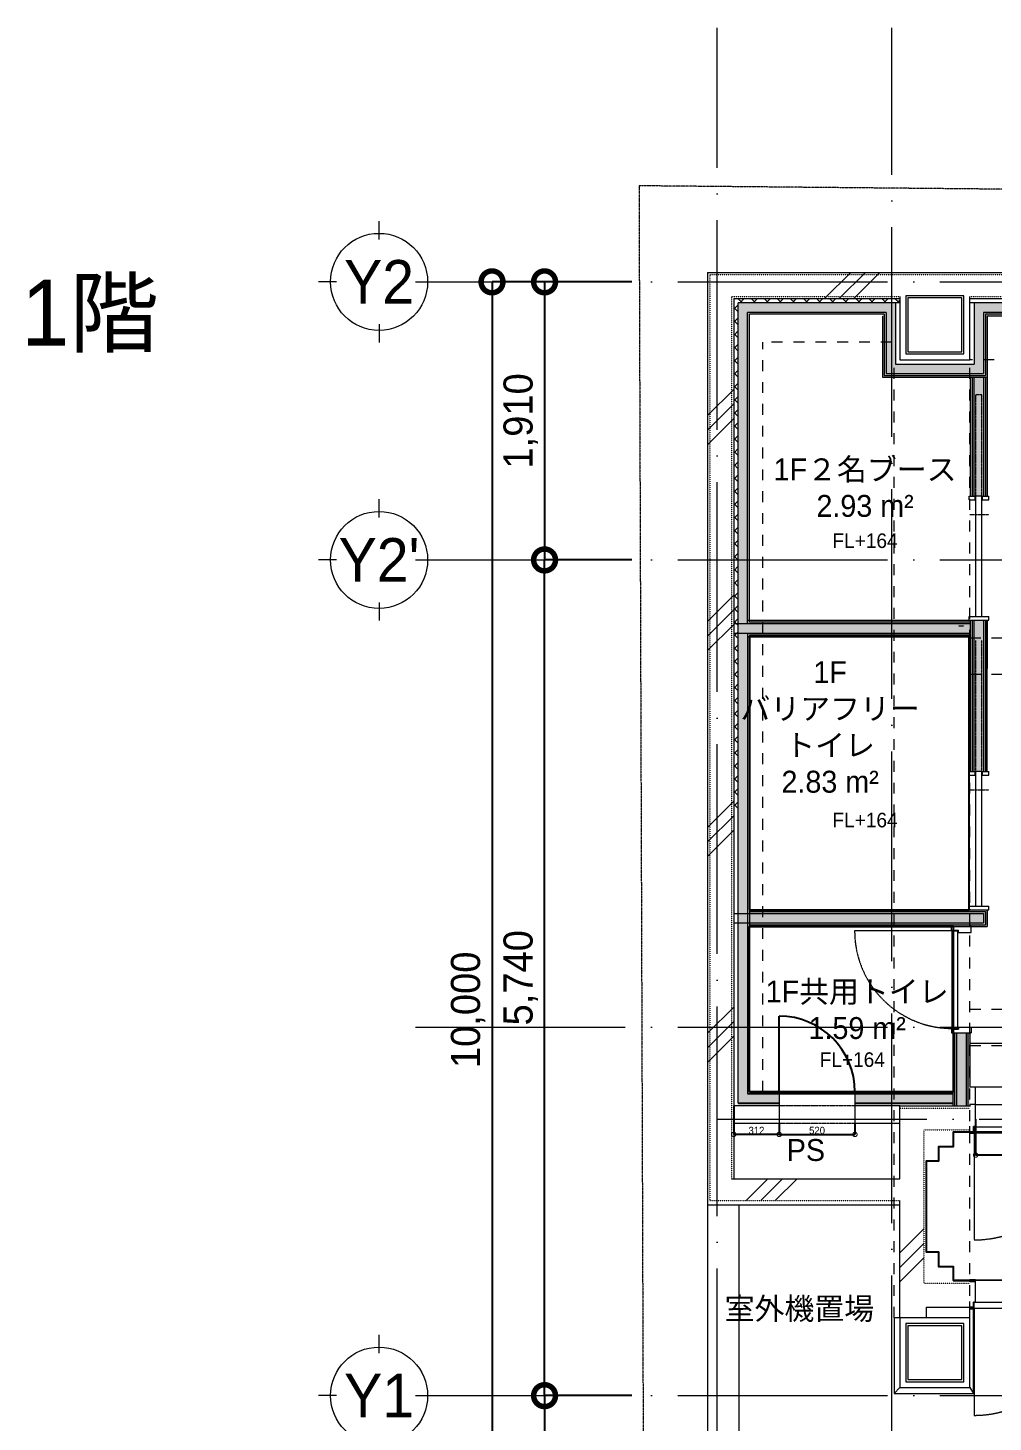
# Model space of a CAD drawing. Header units: millimetres. Extents: x 66582 to 239543, y 3715 to 66615.
# Drawn here: x 66582 to 73208, y 21754 to 31330 of the extents above; entities that cross this region are included whole.
import ezdxf

# ---------------------------------------------------------------- set-up
doc = ezdxf.new("R2010")
doc.units = ezdxf.units.MM
doc.set_wipeout_variables(frame=1)
for name, pattern in [('ACAD_ISO04W100', [30, 24, -3, 0, -3]), ('CENTER', [10.6, 7, -1.2, 1.2, -1.2]), ('DASHED1', [2.5, 1.25, -1.25]), ('GRAY', [0.2, 0.1, -0.1]), ('ISO-10 一点短鎖線', [4.699, 3.048, -0.762, 0.127, -0.762]), ('ラインタイプ-35', [1.058062, 0.352679, -0.705383])]:
    doc.linetypes.add(name, pattern=pattern)
doc.layers.get('Defpoints').update_dxf_attribs({"color": 252})
for name, color, linetype, lineweight in [('1-0通芯', 2, 'ACAD_ISO04W100', 5), ('1-1 躯体', 6, 'Continuous', 18), ('1-12 天伏図', 1, 'Continuous', 13), ('1-16 雑工事', 2, 'Continuous', 13), ('1-18 敷地境界線', 6, 'Continuous', 20), ('1-21 寸法', 3, 'Continuous', 13), ('1-3 内装仕上', 7, 'Continuous', 15), ('1-4 金属建具類', 1, 'Continuous', 13), ('10-12 ハッチ', 50, 'Continuous', 13), ('2-6 ハッチ', 2, 'Continuous', 13), ('2-9 室名', 150, 'Continuous', 13)]:
    doc.layers.add(name, color=color, linetype=linetype, lineweight=lineweight)
doc.styles.add('MSPゴシック', font='MS PGothic.ttf')
doc.dimstyles.new('YS100S', dxfattribs={"dimscale": 100, "dimtxt": 2.5, "dimasz": 3, "dimexe": 0, "dimexo": 0.5, "dimgap": 0.5, "dimtad": 1, "dimdsep": 46, "dimlunit": 6, "dimtxsty": 'MSPゴシック', "dimblk": 'DOTSMALL', "dimcen": 3, "dimclrd": 140, "dimclre": 8, "dimclrt": 256, "dimaunit": 1, "dimazin": 0, "dimtfac": 1, "dimtmove": 2, "dimatfit": 3, "dimldrblk": 'DOTSMALL', "dimfxl": 6, "dimfxlon": 1, "dimtolj": 1, "dimtzin": 0, "dimarcsym": 0})
doc.dimstyles.new('YS20S', dxfattribs={"dimscale": 20, "dimtxt": 2.5, "dimasz": 3, "dimexe": 0, "dimexo": 0, "dimgap": 0.1, "dimtad": 1, "dimdec": 3, "dimdsep": 46, "dimlunit": 6, "dimtxsty": 'MSPゴシック', "dimblk": 'DOTSMALL', "dimcen": -3, "dimclrd": 4, "dimclre": 8, "dimclrt": 256, "dimaunit": 1, "dimazin": 0, "dimtfac": 1, "dimtdec": 3, "dimtmove": 2, "dimatfit": 3, "dimldrblk": 'DOTSMALL', "dimfxl": 6, "dimtolj": 1, "dimtzin": 0, "dimarcsym": 1})

# ---------------------------------------------------------------- blocks, each defined once
blk = doc.blocks.new('_DotSmall')
at = {"color": 0, "linetype": 'ByBlock', "const_width": 0.5}
blk.add_lwpolyline([(-0.0625, 0, 1), (0.0625, 0, 1)], format="xyb", close=True, dxfattribs=at)
blk = doc.blocks.new('*D30')
at = {"layer": '1-21 寸法', "color": 8, "lineweight": -2, "ltscale": 80, "transparency": 16777216}
for p, q in [((70368.2, 29586), (69768.2, 29586)), ((70368.2, 19586), (69768.2, 19586))]:
    blk.add_line(p, q, dxfattribs=at)
at = {"layer": '1-21 寸法', "lineweight": -2, "ltscale": 80, "transparency": 16777216}
blk.add_line((69768.2, 29586), (69768.2, 19586), dxfattribs=at)
at = {"layer": 'Defpoints', "color": 0, "ltscale": 80, "transparency": 16777216}
for p in [(71698.2, 29586), (69768.2, 19586), (71902.7, 19586)]:
    blk.add_point(p, dxfattribs=at)
at = {"layer": '1-21 寸法', "lineweight": -2, "ltscale": 80, "transparency": 16777216, "xscale": 300, "yscale": 300, "zscale": 300}
for p, rotation in [((69768.2, 29586), 90), ((69768.2, 19586), 270)]:
    blk.add_blockref('_DotSmall', p, dxfattribs=dict(at, rotation=rotation))
at = {"layer": '1-21 寸法', "ltscale": 80, "transparency": 16777216, "insert": (69604.6, 24586), "char_height": 200, "attachment_point": 5, "rotation": 90, "style": 'MSPゴシック'}
blk.add_mtext('\\A1;10,000', dxfattribs=at)
blk = doc.blocks.new('*D31')
at = {"layer": '1-21 寸法', "color": 8, "lineweight": -2, "ltscale": 80, "transparency": 16777216}
for p, q in [((70729, 29586), (70129, 29586)), ((70729, 27676), (70129, 27676))]:
    blk.add_line(p, q, dxfattribs=at)
at = {"layer": '1-21 寸法', "lineweight": -2, "ltscale": 80, "transparency": 16777216}
blk.add_line((70129, 29586), (70129, 27676), dxfattribs=at)
at = {"layer": 'Defpoints', "color": 0, "ltscale": 80, "transparency": 16777216}
for p in [(71698.2, 29586), (70129, 27676), (71902.7, 27676)]:
    blk.add_point(p, dxfattribs=at)
at = {"layer": '1-21 寸法', "lineweight": -2, "ltscale": 80, "transparency": 16777216, "xscale": 300, "yscale": 300, "zscale": 300}
for p, rotation in [((70129, 29586), 90), ((70129, 27676), 270)]:
    blk.add_blockref('_DotSmall', p, dxfattribs=dict(at, rotation=rotation))
at = {"layer": '1-21 寸法', "ltscale": 80, "transparency": 16777216, "insert": (69965.4, 28631), "char_height": 200, "attachment_point": 5, "rotation": 90, "style": 'MSPゴシック'}
blk.add_mtext('\\A1;1,910', dxfattribs=at)
blk = doc.blocks.new('*D32')
at = {"layer": '1-21 寸法', "color": 8, "lineweight": -2, "ltscale": 80, "transparency": 16777216}
for p, q in [((70729, 27676), (70129, 27676)), ((70729, 21936), (70129, 21936))]:
    blk.add_line(p, q, dxfattribs=at)
at = {"layer": '1-21 寸法', "lineweight": -2, "ltscale": 80, "transparency": 16777216}
blk.add_line((70129, 21936), (70129, 27676), dxfattribs=at)
at = {"layer": 'Defpoints', "color": 0, "ltscale": 80, "transparency": 16777216}
for p in [(70129, 27676), (71902.7, 27676), (71902.7, 21936)]:
    blk.add_point(p, dxfattribs=at)
at = {"layer": '1-21 寸法', "lineweight": -2, "ltscale": 80, "transparency": 16777216, "xscale": 300, "yscale": 300, "zscale": 300}
for p, rotation in [((70129, 27676), 90), ((70129, 21936), 270)]:
    blk.add_blockref('_DotSmall', p, dxfattribs=dict(at, rotation=rotation))
at = {"layer": '1-21 寸法', "ltscale": 80, "transparency": 16777216, "insert": (69965.4, 24806), "char_height": 200, "attachment_point": 5, "rotation": 90, "style": 'MSPゴシック'}
blk.add_mtext('\\A1;5,740', dxfattribs=at)
blk = doc.blocks.new('*D33')
at = {"layer": '1-21 寸法', "color": 8, "lineweight": -2, "ltscale": 80, "transparency": 16777216}
for p, q in [((70729, 21936), (70129, 21936)), ((70729, 19586), (70129, 19586))]:
    blk.add_line(p, q, dxfattribs=at)
at = {"layer": '1-21 寸法', "lineweight": -2, "ltscale": 80, "transparency": 16777216}
blk.add_line((70129, 21936), (70129, 19586), dxfattribs=at)
at = {"layer": 'Defpoints', "color": 0, "ltscale": 80, "transparency": 16777216}
for p in [(71902.7, 21936), (70129, 19586), (71902.7, 19586)]:
    blk.add_point(p, dxfattribs=at)
at = {"layer": '1-21 寸法', "lineweight": -2, "ltscale": 80, "transparency": 16777216, "xscale": 300, "yscale": 300, "zscale": 300}
for p, rotation in [((70129, 21936), 90), ((70129, 19586), 270)]:
    blk.add_blockref('_DotSmall', p, dxfattribs=dict(at, rotation=rotation))
at = {"layer": '1-21 寸法', "ltscale": 80, "transparency": 16777216, "insert": (69965.4, 20761), "char_height": 200, "attachment_point": 5, "rotation": 90, "style": 'MSPゴシック'}
blk.add_mtext('\\A1;2,350', dxfattribs=at)
blk = doc.blocks.new('*D27')
at = {"layer": 'Defpoints', "color": 8, "lineweight": -2, "ltscale": 80, "transparency": 16777216}
for p, q in [((73087.7, 23836), (73087.7, 23588.2)), ((73802.7, 23834.3), (73802.7, 23588.2))]:
    blk.add_line(p, q, dxfattribs=at)
at = {"layer": 'Defpoints', "color": 4, "lineweight": -2, "ltscale": 80, "transparency": 16777216}
blk.add_line((73802.7, 23588.2), (73087.7, 23588.2), dxfattribs=at)
at = {"layer": 'Defpoints', "color": 0, "ltscale": 80, "transparency": 16777216}
for p in [(73087.7, 23836), (73802.7, 23834.3), (73087.7, 23588.2)]:
    blk.add_point(p, dxfattribs=at)
at = {"layer": 'Defpoints', "color": 4, "lineweight": -2, "ltscale": 80, "transparency": 16777216, "xscale": 60, "yscale": 60, "zscale": 60, "rotation": 180}
blk.add_blockref('_DotSmall', (73087.7, 23588.2), dxfattribs=at)
at = {"layer": 'Defpoints', "color": 4, "lineweight": -2, "ltscale": 80, "transparency": 16777216, "xscale": 60, "yscale": 60, "zscale": 60}
blk.add_blockref('_DotSmall', (73802.7, 23588.2), dxfattribs=at)
at = {"layer": 'Defpoints', "ltscale": 80, "transparency": 16777216, "insert": (73445.2, 23615.2), "char_height": 50, "attachment_point": 5, "style": 'MSPゴシック'}
blk.add_mtext('\\A1;715', dxfattribs=at)
blk = doc.blocks.new('*D47')
at = {"layer": 'Defpoints', "color": 8, "lineweight": -2, "ltscale": 80, "transparency": 16777216}
for p, q in [((71427.3, 23926), (71427.3, 23730.2)), ((71739.3, 23806), (71739.3, 23730.2))]:
    blk.add_line(p, q, dxfattribs=at)
at = {"layer": 'Defpoints', "color": 4, "lineweight": -2, "ltscale": 80, "transparency": 16777216}
blk.add_line((71739.3, 23730.2), (71427.3, 23730.2), dxfattribs=at)
at = {"layer": 'Defpoints', "color": 0, "ltscale": 80, "transparency": 16777216}
for p in [(71427.3, 23926), (71739.3, 23806), (71427.3, 23730.2)]:
    blk.add_point(p, dxfattribs=at)
at = {"layer": 'Defpoints', "color": 4, "lineweight": -2, "ltscale": 80, "transparency": 16777216, "xscale": 60, "yscale": 60, "zscale": 60, "rotation": 180}
blk.add_blockref('_DotSmall', (71427.3, 23730.2), dxfattribs=at)
at = {"layer": 'Defpoints', "color": 4, "lineweight": -2, "ltscale": 80, "transparency": 16777216, "xscale": 60, "yscale": 60, "zscale": 60}
blk.add_blockref('_DotSmall', (71739.3, 23730.2), dxfattribs=at)
at = {"layer": 'Defpoints', "ltscale": 80, "transparency": 16777216, "insert": (71583.3, 23757.2), "char_height": 50, "attachment_point": 5, "style": 'MSPゴシック'}
blk.add_mtext('\\A1;312', dxfattribs=at)
blk = doc.blocks.new('*D48')
at = {"layer": 'Defpoints', "color": 8, "lineweight": -2, "ltscale": 80, "transparency": 16777216}
for p, q in [((71739.3, 23806), (71739.3, 23730.2)), ((72259.3, 23806), (72259.3, 23730.2))]:
    blk.add_line(p, q, dxfattribs=at)
at = {"layer": 'Defpoints', "color": 4, "lineweight": -2, "ltscale": 80, "transparency": 16777216}
blk.add_line((71739.3, 23730.2), (72259.3, 23730.2), dxfattribs=at)
at = {"layer": 'Defpoints', "color": 0, "ltscale": 80, "transparency": 16777216}
for p in [(71739.3, 23806), (72259.3, 23806), (72259.3, 23730.2)]:
    blk.add_point(p, dxfattribs=at)
at = {"layer": 'Defpoints', "color": 4, "lineweight": -2, "ltscale": 80, "transparency": 16777216, "xscale": 60, "yscale": 60, "zscale": 60, "rotation": 180}
blk.add_blockref('_DotSmall', (71739.3, 23730.2), dxfattribs=at)
at = {"layer": 'Defpoints', "color": 4, "lineweight": -2, "ltscale": 80, "transparency": 16777216, "xscale": 60, "yscale": 60, "zscale": 60}
blk.add_blockref('_DotSmall', (72259.3, 23730.2), dxfattribs=at)
at = {"layer": 'Defpoints', "ltscale": 80, "transparency": 16777216, "insert": (71999.3, 23757.2), "char_height": 50, "attachment_point": 5, "style": 'MSPゴシック'}
blk.add_mtext('\\A1;520', dxfattribs=at)

msp = doc.modelspace()

# ---------------------------------------------------------------- hatches: boundary and pattern name
at = {"layer": '1-1 躯体', "transparency": 33554687}
h = msp.add_hatch(dxfattribs=at)
h.set_pattern_fill('ANSI37', color=6, scale=20, style=0)
h.set_pattern_definition([(45, (36904.274, 63394.58), (-44.90128, 44.90128), []), (135, (36904.274, 63394.58), (-44.90128, -44.90128), [])])
h.paths.add_polyline_path([(72567.6818, 29470.9572), (71427.2739, 29470.9572), (71427.2739, 27675.9572), (71457.2739, 27675.9572), (71457.2739, 29440.9572), (72567.6818, 29440.9572)])
h.paths.add_polyline_path([(71427.2739, 25955.9524), (71457.2739, 25955.9524), (71457.2739, 27675.9572), (71427.2739, 27675.9572)])
at = {"layer": '1-1 躯体', "linetype": 'Continuous', "true_color": 0xf1a063, "transparency": 33554687}
msp.add_hatch(color=21, dxfattribs=at).paths.add_polyline_path([(71457.2739, 29440.9572), (71457.2739, 29363.4572), (72537.6818, 29363.4572), (72537.6818, 29440.9572)])
h = msp.add_hatch(color=21, dxfattribs=at)
h.paths.add_polyline_path([(71457.2739, 23995.4524), (71534.7739, 23995.4524), (71534.7739, 27134.5803), (71457.2739, 27134.5803)])
h.paths.add_polyline_path([(71534.7739, 29440.9572), (71457.2739, 29440.9572), (71457.2739, 27134.5803), (71534.7739, 27134.5803)])
h = msp.add_hatch(color=21, dxfattribs=at)
h.paths.add_polyline_path([(71457.2739, 23945.4524), (71739.2739, 23945.4524), (71739.2739, 24022.9524), (71457.2739, 24022.9524)])
h.paths.add_polyline_path([(72957.9291, 23945.4524), (72957.4338, 24022.9524), (72259.2739, 24022.9524), (72259.2739, 23945.4524)])
at = {"layer": '10-12 ハッチ', "true_color": 0xaaaaaa, "transparency": 33554687}
h = msp.add_hatch(dxfattribs=at)
h.set_pattern_fill('RC', color=253, scale=50, style=0, pattern_type=2)
h.set_pattern_definition([(45, (79104.3, 63394.6), (-707.107, 707.107), []), (45, (79204.3, 63394.6), (-707.107, 707.107), []), (45, (79304.3, 63394.6), (-707.107, 707.107), [])])
h.paths.add_polyline_path([(85182.6818, 29470.9572), (85857.6814, 29480.9571), (85857.6814, 29065.9574), (85872.6814, 29065.9574), (85872.6814, 29050.9574), (86022.6814, 29050.9574), (86022.6814, 29650.9572), (79274.6814, 29650.9572), (79274.6814, 29470.9572)])
h.paths.add_polyline_path([(85857.6814, 29060.9573), (85855.1816, 29050.9574), (85857.6814, 29050.9574)])
h.paths.add_polyline_path([(71247.2739, 29650.9572), (71247.2739, 25450.6727), (71269.117, 25450.6727), (71269.117, 24913.6906), (71247.2739, 24913.6906), (71247.2739, 23275.9572), (72567.6816, 23275.9572), (72567.6816, 22470.957), (72567.6818, 22470.957), (72747.6816, 22470.957), (72747.6816, 22543.4572), (73047.6816, 22543.4572), (73047.6814, 22543.4572), (73047.6814, 22708.4572), (73047.6816, 22708.4572), (72732.6816, 22708.4572), (72732.6816, 23760.9572), (73047.6816, 23760.9572), (73047.6814, 23760.9572), (73047.6814, 23910.9572), (73047.6816, 23910.9572), (72567.6816, 23910.9572), (72567.6816, 23425.9572), (71427.2739, 23425.9572), (71427.2739, 29470.9572), (72567.6818, 29470.9572), (72567.6818, 29050.9574), (73047.6814, 29050.9574), (73047.6814, 29050.9572), (73047.6814, 29470.9572), (77877.6818, 29470.9572), (77877.6818, 29050.9574), (78357.6814, 29050.9574), (78357.6814, 29470.9572), (78467.6814, 29470.9572), (78467.6814, 29650.9572)])
h.paths.add_polyline_path([(72607.6818, 29437.1109), (72607.6818, 29144.8035), (72607.6818, 29090.9574), (72661.5279, 29090.9574), (72953.8353, 29090.9574), (73007.6814, 29090.9574), (73007.6814, 29144.8035), (73007.6814, 29437.1109), (73007.6814, 29490.957), (72953.8353, 29490.957), (72661.5279, 29490.957), (72607.6818, 29490.957)], flags=16)
h.paths.add_polyline_path([(72623.0664, 29437.1109), (72623.0664, 29144.8035), (72623.0664, 29106.342), (72661.5279, 29106.342), (72953.8353, 29106.342), (72992.2968, 29106.342), (72992.2968, 29144.8035), (72992.2968, 29437.1109), (72992.2968, 29475.5724), (72953.8353, 29475.5724), (72661.5279, 29475.5724), (72623.0664, 29475.5724)], flags=0)
h.paths.add_polyline_path([(77917.6818, 29437.1109), (77917.6818, 29144.8035), (77917.6818, 29090.9574), (77971.5279, 29090.9574), (78263.8353, 29090.9574), (78317.6814, 29090.9574), (78317.6814, 29144.8035), (78317.6814, 29437.1109), (78317.6814, 29490.957), (78263.8353, 29490.957), (77971.5279, 29490.957), (77917.6818, 29490.957)], flags=16)
h.paths.add_polyline_path([(77933.0664, 29437.1109), (77933.0664, 29144.8035), (77933.0664, 29106.342), (77971.5279, 29106.342), (78263.8353, 29106.342), (78302.2968, 29106.342), (78302.2968, 29144.8035), (78302.2968, 29437.1109), (78302.2968, 29475.5724), (78263.8353, 29475.5724), (77971.5279, 29475.5724), (77933.0664, 29475.5724)], flags=0)
h.paths.add_polyline_path([(71269.117, 24913.6906), (71269.117, 25450.6727), (71247.2739, 25450.6727), (71247.2739, 24913.6906)])
h.paths.add_polyline_path([(73842.6816, 23760.9572), (77877.6818, 23760.9572), (77877.6818, 23910.9572), (73842.6816, 23910.9572)])
h.paths.add_polyline_path([(77877.6818, 23910.9572), (77877.6818, 23760.9572), (78357.6814, 23760.9572), (78357.6814, 23910.9572)])
h.paths.add_polyline_path([(78357.6814, 23910.9572), (78357.6814, 23760.9572), (78357.6814, 23745.9572), (84172.6816, 23745.9572), (84172.6816, 23545.9572), (85862.6816, 23545.9572), (85862.6816, 21990.9574), (85377.6818, 21990.9574), (85367.6816, 21990.9574), (85367.6816, 22765.9572), (85217.6816, 22765.9572), (85217.6816, 21855.9572), (86012.6816, 21855.9572), (86012.6816, 23725.9572), (84352.6816, 23725.9572), (84352.6816, 23925.9572), (78357.6814, 23925.9572)])
at = {"layer": '2-6 ハッチ', "linetype": 'Continuous', "true_color": 0xaaaaaa, "transparency": 33554687}
for points in [[(72447.1919, 28930.9574), (72567.1919, 28930.9574), (72567.1919, 29020.9574), (72537.6818, 29020.9574), (72537.6818, 29440.9572), (72447.1919, 29440.9572)], [(72447.1919, 28930.9574), (72567.1919, 28930.9574), (72567.1919, 29020.9574), (72537.6818, 29020.9574), (72537.6818, 29440.9572), (72447.1919, 29440.9572)], [(73077.6814, 29440.9572), (73077.6814, 29020.9574), (73047.6814, 29020.9574), (73047.6814, 28930.9574), (73167.6814, 28930.9574), (73167.6814, 29440.9572)], [(73077.6814, 29440.9572), (73077.6814, 29020.9574), (73047.6814, 29020.9574), (73047.6814, 28930.9574), (73167.6814, 28930.9574), (73167.6814, 29440.9572)], [(73084.6917, 29440.9572), (73084.6917, 29350.9572), (77367.6814, 29350.9572), (77367.6814, 29440.9572)], [(73167.6814, 29050.4675), (73077.6814, 29050.4675), (73077.6814, 29020.9574), (72537.6818, 29020.9574), (72537.6818, 29050.4675), (72447.6818, 29050.4675), (72447.6818, 28930.4675), (73167.6814, 28930.4675)], [(73167.6814, 29050.4675), (73077.6814, 29050.4675), (73077.6814, 29020.9574), (72537.6818, 29020.9574), (72537.6818, 29050.4675), (72447.6818, 29050.4675), (72447.6818, 28930.4675), (73167.6814, 28930.4675)]]:
    msp.add_hatch(color=253, dxfattribs=at).paths.add_polyline_path(points)
at = {"layer": '2-6 ハッチ', "linetype": 'Continuous', "true_color": 0xff7f7f, "transparency": 33554687}
for points in [[(73167.6814, 28929.6374), (73052.6814, 28929.6374), (73052.6814, 28113.4524), (73167.6814, 28113.4524)], [(71522.6296, 27148.4524), (73167.6814, 27148.4524), (73167.6814, 27263.4524), (71522.6296, 27263.4524)], [(71522.6296, 27148.4524), (73167.6814, 27148.4524), (73167.6814, 27263.4524), (71522.6296, 27263.4524)], [(73167.6814, 27263.4524), (73052.6814, 27263.4524), (73052.6814, 26222.9524), (73167.6814, 26222.9524)], [(71522.6296, 25272.9524), (73167.6814, 25272.9524), (73167.6814, 25157.9524), (71522.6296, 25157.9524)], [(71522.6296, 25272.9524), (73167.6814, 25272.9524), (73167.6814, 25157.9524), (71522.6296, 25157.9524)], [(73047.6816, 24427.9524), (72932.6816, 24427.9524), (72932.6816, 23925.9572), (73047.6816, 23925.9572)], [(73047.6816, 24427.9524), (72932.6816, 24427.9524), (72932.6816, 23925.9572), (73047.6816, 23925.9572)]]:
    msp.add_hatch(color=11, dxfattribs=at).paths.add_polyline_path(points)

# ---------------------------------------------------------------- linework, layer by layer
for p, q in [((71457.2739, 23945.4524), (71739.2739, 23945.4524)), ((71522.2739, 24010.4524), (72932.6816, 24010.4524)), ((71534.7739, 24022.9524), (72932.6814, 24022.9524)), ((72259.2739, 23945.4524), (72932.6816, 23945.4524))]:
    msp.add_line(p, q)
at = {"layer": '1-0通芯', "ltscale": 60, "transparency": 33554687}
for p, q in [((71312.6816, 17769.5891), (71312.6816, 31330.4216)), ((71312.6816, 17769.5891), (71312.6816, 31330.4216)), ((72512.6816, 17720.8376), (72512.6816, 31330.4216)), ((72512.6816, 17720.8376), (72512.6816, 31330.4216)), ((69243.0049, 29585.9572), (90458.2195, 29585.9572)), ((69243.0049, 29585.9572), (90458.2195, 29585.9572)), ((69243.0049, 27675.9572), (90458.2195, 27675.9572)), ((69243.0049, 27675.9572), (90458.2195, 27675.9572)), ((69243.0049, 24465.9572), (88529.31, 24465.9572)), ((71312.6816, 23835.9572), (84262.6816, 23835.9572)), ((71312.6816, 23835.9572), (84262.6816, 23835.9572)), ((69243.0049, 21935.9572), (88529.31, 21935.9572)), ((69243.0049, 21935.9572), (88529.31, 21935.9572))]:
    msp.add_line(p, q, dxfattribs=at)
at = {"layer": '1-1 躯体'}
for p, q in [((71247.2739, 29650.9572), (78467.6814, 29650.9572)), ((71247.2739, 29650.9572), (71247.2739, 23245.9572)), ((71427.2739, 29470.9572), (72567.6818, 29470.9572)), ((71427.2739, 29470.9572), (71427.2739, 23425.9572)), ((72567.6818, 29440.9572), (71457.2739, 29440.9572)), ((71457.2739, 23945.4524), (71457.2739, 29440.9572)), ((72537.6818, 29440.9572), (72537.6818, 29020.9574)), ((72567.6818, 29485.9572), (72567.6818, 29050.9574)), ((72607.6818, 29490.957), (72607.6818, 29090.9574)), ((73007.6814, 29490.957), (72607.6818, 29490.957)), ((72607.6818, 29437.1109), (72607.6818, 29144.8035)), ((72607.6818, 29437.1109), (72607.6818, 29144.8035)), ((72623.0664, 29475.5724), (72623.0664, 29106.342)), ((72992.2968, 29475.5724), (72623.0664, 29475.5724)), ((72623.0664, 29437.1109), (72623.0664, 29144.8035)), ((72623.0664, 29437.1109), (72623.0664, 29144.8035)), ((72953.8353, 29490.957), (72661.5279, 29490.957)), ((72953.8353, 29490.957), (72661.5279, 29490.957)), ((72953.8353, 29475.5724), (72661.5279, 29475.5724)), ((72953.8353, 29475.5724), (72661.5279, 29475.5724)), ((72992.2968, 29106.342), (72992.2968, 29475.5724)), ((72992.2968, 29144.8035), (72992.2968, 29437.1109)), ((72992.2968, 29144.8035), (72992.2968, 29437.1109)), ((73007.6814, 29090.9574), (73007.6814, 29490.957)), ((73007.6814, 29144.8035), (73007.6814, 29437.1109)), ((73007.6814, 29144.8035), (73007.6814, 29437.1109)), ((73047.6814, 29050.9572), (73047.6814, 29485.9572)), ((73047.6814, 29470.9572), (77877.6818, 29470.9572)), ((77367.6814, 29440.9572), (73047.6814, 29440.9572)), ((73077.6814, 29440.9572), (73077.6814, 29020.9574)), ((72537.6818, 29020.9574), (73077.6814, 29020.9574)), ((72567.6818, 29050.9574), (73047.6814, 29050.9574)), ((72607.6818, 29090.9574), (73007.6814, 29090.9574)), ((72623.0664, 29106.342), (72992.2968, 29106.342)), ((72661.5279, 29106.342), (72953.8353, 29106.342)), ((72661.5279, 29106.342), (72953.8353, 29106.342)), ((72661.5279, 29090.9574), (72953.8353, 29090.9574)), ((72661.5279, 29090.9574), (72953.8353, 29090.9574)), ((71739.2739, 24022.9524), (71739.2739, 23805.9572)), ((72259.2739, 24022.9524), (72259.2739, 23805.9572)), ((71739.2739, 23925.9572), (71427.2739, 23925.9572)), ((72567.6816, 23925.9572), (72259.2739, 23925.9572)), ((72567.6816, 23925.9572), (73047.6816, 23925.9572)), ((72567.6816, 23425.9572), (72567.6816, 23925.9572)), ((71739.2739, 23805.9572), (71427.2739, 23805.9572)), ((72567.6816, 23805.9572), (72259.2739, 23805.9572)), ((72932.6816, 23745.9572), (73047.6816, 23745.9572)), ((72832.6816, 23645.9572), (72932.6816, 23645.9572)), ((72747.6816, 23545.9572), (72832.6816, 23545.9572)), ((71412.2739, 23425.9572), (72567.6816, 23425.9572)), ((72567.6816, 22470.957), (72567.6816, 23275.9572)), ((71247.2739, 23245.9572), (72567.6816, 23245.9572)), ((71247.2739, 23245.9572), (71247.2739, 19520.9572)), ((71462.2739, 23245.9572), (71462.2739, 21515.9572)), ((72747.6816, 22543.4572), (72747.6816, 22470.957)), ((73072.6816, 21950.9574), (73072.6816, 22530.9572)), ((73047.6814, 22470.957), (72527.6818, 22470.957)), ((72527.6818, 22470.957), (72527.6818, 21950.9574)), ((72567.6818, 22470.957), (72567.6818, 21990.9574)), ((72607.6818, 22430.957), (72607.6818, 22030.9574)), ((73007.6814, 22430.957), (72607.6818, 22430.957)), ((72623.0664, 22415.5724), (72623.0664, 22046.342)), ((72992.2968, 22415.5724), (72623.0664, 22415.5724)), ((72953.8353, 22430.957), (72661.5279, 22430.957)), ((72953.8353, 22430.957), (72661.5279, 22430.957)), ((72953.8353, 22415.5724), (72661.5279, 22415.5724)), ((72953.8353, 22415.5724), (72661.5279, 22415.5724)), ((72992.2968, 22046.342), (72992.2968, 22415.5724)), ((73007.6814, 22030.9574), (73007.6814, 22430.957)), ((73047.6814, 21990.9574), (73047.6814, 22470.957)), ((72607.6818, 22377.1109), (72607.6818, 22084.8035)), ((72607.6818, 22377.1109), (72607.6818, 22084.8035)), ((72623.0664, 22377.1109), (72623.0664, 22084.8035)), ((72623.0664, 22377.1109), (72623.0664, 22084.8035)), ((72992.2968, 22084.8035), (72992.2968, 22377.1109)), ((72992.2968, 22084.8035), (72992.2968, 22377.1109)), ((73007.6814, 22084.8035), (73007.6814, 22377.1109)), ((73007.6814, 22084.8035), (73007.6814, 22377.1109)), ((72607.6818, 22030.9574), (73007.6814, 22030.9574)), ((72623.0664, 22046.342), (72992.2968, 22046.342)), ((72661.5279, 22046.342), (72953.8353, 22046.342)), ((72661.5279, 22046.342), (72953.8353, 22046.342)), ((72661.5279, 22030.9574), (72953.8353, 22030.9574)), ((72661.5279, 22030.9574), (72953.8353, 22030.9574)), ((72567.6818, 21990.9574), (72527.6818, 21950.9574)), ((72527.6818, 21950.9574), (73072.6816, 21950.9574)), ((72567.6818, 21990.9574), (73047.6814, 21990.9574)), ((73047.6814, 21990.9574), (73072.6816, 21950.9574))]:
    msp.add_line(p, q, dxfattribs=at)
at = {"layer": '1-1 躯体', "linetype": 'ラインタイプ-35'}
for p, q in [((71262.2739, 29635.9572), (78467.6814, 29635.9572)), ((71262.2739, 29635.9572), (71262.2739, 23275.9572)), ((71412.2739, 29485.9572), (72567.6818, 29485.9572)), ((71412.2739, 29485.9572), (71412.2739, 23425.9572)), ((73047.6814, 29485.9572), (77877.6818, 29485.9572)), ((72567.6816, 23910.9572), (73047.6816, 23910.9572)), ((72732.6816, 23760.9572), (73047.6816, 23760.9572)), ((72732.6816, 23760.9572), (72732.6816, 22708.4572)), ((71262.2739, 23275.9572), (72567.6816, 23275.9572)), ((72732.6816, 22708.4572), (73047.6816, 22708.4572))]:
    msp.add_line(p, q, dxfattribs=at)
at = {"layer": '1-1 躯体', "linetype": 'GRAY'}
for p, q in [((72259.2739, 23925.9572), (71739.2739, 23925.9572)), ((72259.2739, 23805.9572), (71739.2739, 23805.9572))]:
    msp.add_line(p, q, dxfattribs=at)
at = {"layer": '1-1 躯体', "linetype": 'Continuous', "transparency": 33554687}
for p, q in [((72932.6816, 23745.9572), (72932.6816, 23645.9572)), ((72832.6816, 23645.9572), (72832.6816, 23545.9572)), ((72747.6816, 23545.9572), (72747.6816, 22923.4572)), ((72747.6816, 22923.4572), (72832.6816, 22923.4572)), ((72832.6816, 22923.4572), (72832.6816, 22823.4572)), ((72832.6816, 22823.4572), (72932.6816, 22823.4572)), ((72932.6816, 22823.4572), (72932.6816, 22723.4572)), ((72932.6816, 22723.4572), (73047.6816, 22723.4572)), ((72747.6816, 22543.4572), (73047.6816, 22543.4572))]:
    msp.add_line(p, q, dxfattribs=at)
at = {"layer": '1-12 天伏図', "linetype": 'DASHED1', "ltscale": 60, "transparency": 33554687}
for p, q in [((71627.6818, 24022.9524), (71627.6818, 29170.9572)), ((72527.6818, 22470.957), (72527.6818, 29050.9574)), ((73047.6814, 22470.957), (73047.6814, 29050.9574)), ((77865.1818, 29050.9572), (73047.6814, 29050.9572))]:
    msp.add_line(p, q, dxfattribs=at)
for points in [[(72512.6816, 29170.9572), (71627.6818, 29170.9572)], [(73047.6814, 27140.9572), (77877.6818, 27140.9572)], [(73047.6814, 26890.9572), (77877.6818, 26890.9572)], [(73047.6814, 24590.9572), (77877.6818, 24590.9572)], [(73047.6814, 24340.9572), (77877.6818, 24340.9572)]]:
    msp.add_lwpolyline(points, dxfattribs=at)
at = {"layer": '1-16 雑工事', "ltscale": 80}
for p, q in [((73053.7105, 24355.9572), (73992.6816, 24355.9572)), ((73047.6816, 24055.9572), (73087.6816, 24055.9572)), ((73087.6816, 24055.9572), (73802.6816, 24055.9572)), ((73087.6816, 23935.9572), (73087.6816, 24055.9572))]:
    msp.add_line(p, q, dxfattribs=at)
at = {"layer": '1-3 内装仕上', "lineweight": 9, "ltscale": 80}
for p, q in [((72472.6818, 29375.9572), (71522.2739, 29375.9572)), ((71522.2739, 27237.1949), (71522.2739, 29375.9572)), ((72460.1818, 29363.4572), (71534.7739, 29363.4572)), ((71534.7739, 27249.6949), (71534.7739, 29363.4572)), ((72447.6818, 29350.9572), (72447.6818, 28930.9574)), ((72460.1818, 29363.4572), (72460.1818, 28943.4574)), ((72472.6818, 29375.9572), (72472.6818, 28955.9574)), ((73142.6814, 29375.9572), (73142.6814, 28955.9574)), ((77367.6814, 29375.9572), (73142.6814, 29375.9572)), ((73155.1814, 29363.4572), (73155.1814, 28943.4574)), ((77367.6814, 29363.4572), (73155.1814, 29363.4572)), ((73167.6814, 29350.9572), (73167.6814, 28930.9574)), ((77367.6814, 29350.9572), (73167.6814, 29350.9572)), ((72447.6818, 28930.9574), (73167.6814, 28930.9574)), ((72460.1818, 28943.4574), (73155.1814, 28943.4574)), ((72472.6818, 28955.9574), (73142.6814, 28955.9574)), ((73052.6814, 28113.4524), (73052.6814, 28930.9574)), ((73065.1814, 28113.4524), (73065.1814, 28930.9574)), ((73077.6814, 28113.4524), (73077.6814, 28930.9574)), ((73142.6814, 28930.9574), (73142.6814, 28113.4524)), ((73155.1814, 28930.9574), (73155.1814, 28113.4524)), ((73167.6814, 28930.9574), (73167.6814, 28113.4524)), ((71427.2739, 27238.4524), (73052.6814, 27238.4524)), ((71522.2739, 27263.4524), (73167.6816, 27263.4524)), ((71534.7739, 27250.9524), (73052.6814, 27250.9524)), ((73052.6814, 26222.9524), (73052.6814, 27263.4524)), ((73065.1814, 26222.9524), (73065.1814, 27263.4524)), ((73065.1816, 27263.4524), (73065.1816, 27263.4524)), ((73065.1818, 27263.4524), (73065.1818, 27263.4524)), ((73077.6814, 26222.9524), (73077.6814, 27263.4524)), ((73077.6816, 27263.4524), (73077.6816, 27263.4524)), ((73077.6818, 27263.4524), (73077.6818, 27263.4524)), ((73142.6814, 27263.4524), (73142.6814, 26222.9524)), ((73142.6816, 27263.4524), (73142.6816, 27263.4524)), ((73142.6816, 27263.4524), (73142.6816, 27263.4524)), ((73155.1814, 27263.4524), (73155.1814, 26222.9524)), ((73155.1816, 27263.4524), (73155.1816, 27263.4524)), ((73155.1816, 27263.4524), (73155.1816, 27263.4524)), ((73167.6814, 27263.4524), (73167.6814, 26929.7724)), ((73167.6816, 26222.9524), (73167.6816, 27263.4524)), ((73167.6816, 27263.4524), (73167.6816, 27263.4524)), ((73167.6816, 27263.4524), (73167.6816, 27263.4524)), ((71427.2739, 27173.4524), (73052.6814, 27173.4524)), ((71522.2739, 27172.1949), (71522.2739, 24010.4524)), ((73052.6814, 27148.4524), (71522.2739, 27148.4524)), ((71522.2739, 27148.4524), (73052.6814, 27148.4524)), ((71534.7739, 27160.9524), (73052.6814, 27160.9524)), ((71534.7739, 27159.6949), (71534.7739, 24022.9524)), ((71427.2739, 25247.9524), (73142.6816, 25247.9524)), ((73052.6814, 25272.9524), (71534.7739, 25272.9524)), ((71534.7739, 25272.9524), (73167.6816, 25272.9524)), ((71534.7739, 25260.4524), (73155.1816, 25260.4524)), ((73065.1816, 25272.9524), (73065.1816, 25272.9524)), ((73065.1818, 25272.9524), (73065.1818, 25272.9524)), ((73077.6816, 25272.9524), (73077.6816, 25272.9524)), ((73077.6818, 25272.9524), (73077.6818, 25272.9524)), ((73142.6816, 25272.9524), (73142.6816, 25272.9524)), ((73142.6816, 25272.9524), (73142.6816, 25272.9524)), ((73142.6816, 25247.9524), (73142.6816, 25182.9524)), ((73155.1816, 25272.9524), (73155.1816, 25272.9524)), ((73155.1816, 25272.9524), (73155.1816, 25272.9524)), ((73155.1816, 25260.4524), (73155.1816, 25170.4524)), ((73167.6816, 25272.9524), (73167.6816, 25272.9524)), ((73167.6816, 25272.9524), (73167.6816, 25272.9524)), ((73167.6816, 25272.9524), (73167.6816, 25157.9524)), ((71427.2739, 25182.9524), (73142.6816, 25182.9524)), ((71534.7739, 25170.4524), (73155.1816, 25170.4524)), ((71534.7739, 25157.9524), (73167.6816, 25157.9524)), ((72932.6816, 23925.9572), (72932.6816, 24427.9524)), ((72945.1816, 23925.9572), (72945.1816, 24427.9524)), ((72957.6816, 23925.9572), (72957.6816, 24427.9524)), ((73022.6816, 24427.9524), (73022.6816, 23925.9572)), ((73035.1816, 24427.9524), (73035.1816, 23925.9572)), ((73047.6816, 24427.9524), (73047.6816, 24059.7772))]:
    msp.add_line(p, q, dxfattribs=at)
at = {"layer": '1-4 金属建具類', "linetype": 'GRAY'}
for p, q in [((73090.1816, 27988.4524), (73090.1816, 28813.4524)), ((73090.1816, 28813.4524), (73130.1816, 28813.4524)), ((73130.1816, 27988.4524), (73130.1816, 28813.4524)), ((73047.6814, 27988.4524), (73177.6816, 27988.4524)), ((72970.1816, 27222.9524), (73010.1816, 27222.9524)), ((73090.1816, 26097.9524), (73090.1816, 27122.9524)), ((73130.1816, 26097.9524), (73130.1816, 27122.9524)), ((73047.6814, 26097.9524), (73177.6816, 26097.9524))]:
    msp.add_line(p, q, dxfattribs=at)
at = {"layer": '1-4 金属建具類'}
for p, q in [((73042.6816, 28113.4524), (73085.1816, 28113.4524)), ((73042.6816, 28088.4524), (73042.6816, 28113.4524)), ((73042.6816, 28088.4524), (73085.1816, 28088.4524)), ((73085.1816, 28088.4524), (73085.1816, 28113.4524)), ((73090.1816, 27288.4524), (73090.1816, 28113.4524)), ((73130.1816, 28113.4524), (73090.1816, 28113.4524)), ((73130.1816, 27288.4524), (73130.1816, 28113.4524)), ((73135.1816, 28088.4524), (73135.1816, 28113.4524)), ((73135.1816, 28113.4524), (73177.6816, 28113.4524)), ((73135.1816, 28088.4524), (73177.6816, 28088.4524)), ((73177.6816, 28088.4524), (73177.6816, 28113.4524)), ((73042.6816, 27288.4524), (73177.6816, 27288.4524)), ((73042.6816, 27263.4524), (73042.6816, 27288.4524)), ((73042.6816, 27263.4524), (73177.6816, 27263.4524)), ((73090.1816, 27288.4524), (73130.1816, 27288.4524)), ((73177.6816, 27263.4524), (73177.6816, 27288.4524)), ((73042.6816, 26222.9524), (73085.1816, 26222.9524)), ((73042.6816, 26197.9524), (73042.6816, 26222.9524)), ((73042.6816, 26197.9524), (73085.1816, 26197.9524)), ((73085.1816, 26197.9524), (73085.1816, 26222.9524)), ((73090.1816, 25297.9524), (73090.1816, 26222.9524)), ((73130.1816, 26222.9524), (73090.1816, 26222.9524)), ((73130.1816, 25297.9524), (73130.1816, 26222.9524)), ((73135.1816, 26197.9524), (73135.1816, 26222.9524)), ((73135.1816, 26222.9524), (73177.6816, 26222.9524)), ((73135.1816, 26197.9524), (73177.6816, 26197.9524)), ((73177.6816, 26197.9524), (73177.6816, 26222.9524)), ((73042.6816, 25297.9524), (73177.6816, 25297.9524)), ((73042.6816, 25272.9524), (73042.6816, 25297.9524)), ((73090.1816, 25297.9524), (73130.1816, 25297.9524)), ((73177.6816, 25272.9524), (73177.6816, 25297.9524)), ((73042.6816, 25272.9524), (73177.6816, 25272.9524)), ((72922.6816, 25132.9524), (72922.6816, 25157.9524)), ((72922.6816, 25157.9524), (72936.0151, 25157.9524)), ((72922.6816, 25132.9524), (72970.6816, 25132.9524)), ((72922.6817, 25132.9524), (72922.6817, 25157.9524)), ((72922.6817, 25157.9524), (72936.0152, 25157.9524)), ((72922.6817, 25132.9524), (72970.6817, 25132.9524)), ((72926.6817, 24458.2858), (72926.6817, 25127.6191)), ((72926.6817, 25127.6191), (72966.6817, 25127.6191)), ((72966.6817, 24458.2858), (72966.6817, 25127.6191)), ((72970.6816, 25117.9524), (72970.6816, 25132.9524)), ((72970.6816, 25117.9524), (73057.6816, 25117.9524)), ((72970.6817, 25117.9524), (72970.6817, 25132.9524)), ((72970.6817, 25117.9524), (73057.6816, 25117.9524)), ((73057.6816, 25157.9524), (73044.3481, 25157.9524)), ((73057.6816, 25117.9524), (73057.6816, 25157.9524)), ((73057.6816, 25117.9524), (73057.6816, 25157.9524)), ((72922.6816, 24452.9524), (72922.6816, 24427.9524)), ((72922.6816, 24452.9524), (72970.6816, 24452.9524)), ((72922.6816, 24427.9524), (72936.0151, 24427.9524)), ((72922.6816, 24427.9524), (73057.6816, 24427.9524)), ((72926.6816, 24458.2858), (72966.6816, 24458.2858)), ((72932.6816, 24427.9524), (72974.6816, 24427.9524)), ((72970.6816, 24467.9524), (73057.6816, 24467.9524)), ((72970.6816, 24467.9524), (72970.6816, 24452.9524)), ((73057.6816, 24427.9524), (73044.3481, 24427.9524)), ((73057.6816, 24467.9524), (73057.6816, 24427.9524)), ((73087.6816, 23935.9572), (73047.6816, 23935.9572)), ((73047.6816, 23935.9572), (73047.6816, 23922.6237)), ((73087.6816, 23935.9572), (73047.6816, 23935.9572)), ((73047.6816, 23935.9572), (73047.6816, 23922.6237)), ((73087.6816, 23783.9572), (73087.6816, 23935.9572)), ((73087.6816, 23935.9572), (73842.6816, 23935.9572)), ((73087.6816, 23783.9572), (73087.6816, 23935.9572)), ((73047.6816, 23745.9572), (73047.6816, 23787.9572)), ((73047.6816, 23735.9572), (73047.6816, 23749.2907)), ((73047.6816, 23735.9572), (73047.6816, 23749.2907)), ((73087.6816, 23783.9572), (73072.6816, 23783.9572)), ((73072.6816, 23735.9572), (73072.6816, 23783.9572)), ((73087.6816, 23783.9572), (73072.6816, 23783.9572)), ((73072.6816, 23735.9572), (73072.6816, 23783.9572)), ((73812.3483, 23779.9573), (73078.015, 23779.9572)), ((73078.015, 23739.9572), (73078.015, 23779.9572)), ((73072.6816, 23735.9572), (73047.6816, 23735.9572)), ((73072.6816, 23735.9572), (73047.6816, 23735.9572)), ((73812.3483, 23739.9573), (73078.015, 23739.9572)), ((73087.6816, 22730.9572), (73047.6816, 22730.9572)), ((73047.6816, 22730.9572), (73047.6816, 22717.6237)), ((73087.6814, 22730.9572), (73047.6816, 22730.9572)), ((73047.6816, 22730.9572), (73047.6816, 22717.6237)), ((73087.6816, 22578.9572), (73087.6816, 22730.9572)), ((73087.6816, 22578.9572), (73087.6816, 22730.9572)), ((73047.6816, 22540.9572), (73047.6816, 22582.9572)), ((73047.6816, 22530.9572), (73047.6816, 22544.2907)), ((73047.6816, 22530.9572), (73047.6816, 22544.2907)), ((73072.6816, 22530.9572), (73047.6816, 22530.9572)), ((73072.6816, 22530.9572), (73047.6816, 22530.9572)), ((73087.6816, 22578.9572), (73072.6816, 22578.9572)), ((73072.6816, 22530.9572), (73072.6816, 22578.9572)), ((73087.6816, 22578.9572), (73072.6816, 22578.9572)), ((73072.6816, 22530.9572), (73072.6816, 22578.9572)), ((73812.3483, 22574.9573), (73078.015, 22574.9572)), ((73078.015, 22534.9572), (73078.015, 22574.9572)), ((73812.3483, 22534.9573), (73078.015, 22534.9572))]:
    msp.add_line(p, q, dxfattribs=at)
at = {"layer": '1-4 金属建具類', "linetype": 'ISO-10 一点短鎖線'}
for p, q in [((72926.419, 25127.5731), (72257.3482, 25127.5731)), ((73078.061, 23739.6948), (73078.061, 23005.6699)), ((73078.061, 22534.6948), (73078.061, 21800.6699))]:
    msp.add_line(p, q, dxfattribs=at)
for centre, radius, start, end in [((72926.6815, 25127.6191), 669.3333, 180.00393635, 270), ((73078.061, 23739.9573), 734.2873, 270, 359.99999796), ((73078.061, 22534.9573), 734.2873, 270, 359.99999796)]:
    msp.add_arc(centre, radius, start, end, dxfattribs=at)
at = {"layer": '2-9 室名', "ltscale": 80}
for p, q in [((68993.0049, 29877.6122), (68993.0049, 30002.6072)), ((68701.3499, 29585.9572), (68576.3549, 29585.9572)), ((69284.6599, 29585.9572), (69409.6549, 29585.9572)), ((68993.0049, 29294.3022), (68993.0049, 29169.3072)), ((68993.0049, 27967.6122), (68993.0049, 28092.6072)), ((68701.3499, 27675.9572), (68576.3549, 27675.9572)), ((69284.6599, 27675.9572), (69409.6549, 27675.9572)), ((68993.0049, 27384.3022), (68993.0049, 27259.3072)), ((68993.0049, 22227.6122), (68993.0049, 22352.6072)), ((68701.3499, 21935.9572), (68576.3549, 21935.9572)), ((69284.6599, 21935.9572), (69409.6549, 21935.9572))]:
    msp.add_line(p, q, dxfattribs=at)
for centre in [(68993.0049, 29585.9572), (68993.0049, 27675.9572), (68993.0049, 21935.9572)]:
    msp.add_circle(centre, 333.32, dxfattribs=at)
at = {"layer": 'Defpoints'}
for p, q in [((71739.2739, 24022.9524), (71739.2739, 24542.9524)), ((73072.6816, 23745.9572), (73047.6816, 23745.9572)), ((73087.6816, 22720.9572), (73047.6816, 22720.9572)), ((73072.6816, 22540.9572), (73047.6816, 22540.9572))]:
    msp.add_line(p, q, dxfattribs=at)
for points in [[(71534.7739, 25272.9524), (73042.6816, 25272.9524), (73042.6816, 27148.4524), (71534.7739, 27148.4524)], [(71534.7739, 24022.9524), (71534.7739, 24352.9524), (71534.7739, 24352.9524), (71534.7739, 25157.9524), (72934.6814, 25157.9524), (72934.6814, 24022.9524), (71834.7739, 24022.9524)]]:
    msp.add_lwpolyline(points, close=True, dxfattribs=at)
msp.add_lwpolyline([(80386.6816, 23745.9572), (72932.6816, 23745.9572), (72932.6816, 23645.9572), (72832.6816, 23645.9572), (72832.6816, 23545.9572), (72747.6816, 23545.9572), (72747.6816, 22923.4572), (72832.6816, 22923.4572), (72832.6816, 22823.4572), (72932.6816, 22823.4572), (72932.6816, 22728.2071), (76307.6816, 22730.9572)], dxfattribs=at)
msp.add_arc((71739.2739, 24022.9524), 520, 0, 90, dxfattribs=at)

# ---------------------------------------------------------------- texts
at = {"layer": '1-1 躯体', "transparency": 33554687, "insert": (67009.6081, 29600.2564), "char_height": 451.44531, "attachment_point": 2, "line_spacing_factor": 1.016815, "style": 'MSPゴシック'}
msp.add_mtext('1階', dxfattribs=at)
at = {"layer": '2-9 室名', "ltscale": 80, "style": 'MSPゴシック'}
for s, insert, char_height, attachment_point, line_spacing_factor in [('Y2', (68993.0049, 29585.9572), 300, 5, 0.25), ('1F２名ブース\\P2.93 m²', (72328.7532, 28373.2912), 150.48177, 2, 0.999868), ("Y2'", (68993.0049, 27675.9572), 300, 5, 0.25), ('1F\\Pバリアフリー\\Pトイレ\\P2.83 m²', (72088.9225, 26980.5507), 150.48177, 2, 0.999868), ('1F共用トイレ\\P1.59 m²', (72274.5308, 24786.8729), 150.48177, 2, 0.999868), ('室外機置場', (71877.9076, 22608.802), 150.48177, 2, 0.999868), ('Y1', (68993.0049, 21935.9572), 300, 5, 0.25)]:
    msp.add_mtext(s, dxfattribs=dict(at, insert=insert, char_height=char_height, attachment_point=attachment_point, line_spacing_factor=line_spacing_factor))
at = {"layer": '2-9 室名', "color": 7, "ltscale": 80, "char_height": 100, "attachment_point": 2, "line_spacing_factor": 0.999868, "style": 'MSPゴシック'}
for insert in [(72328.7532, 27858.0777), (72328.7532, 25939.3248), (72241.1651, 24294.2001)]:
    msp.add_mtext('FL+164', dxfattribs=dict(at, insert=insert))

# ---------------------------------------------------------------- dimensions: what is measured, and where the dimension line sits
at = {"layer": '1-21 寸法', "ltscale": 80}
for base, p1, p2, picture, middle in [((70129.0042, 27675.9572), (71698.2197, 29585.9572), (71902.7306, 27675.9572), '*D31', (69965.3679, 28630.9572)), ((70129.0042, 19585.9572), (71902.7306, 21935.9572), (71902.7306, 19585.9572), '*D33', (69965.3679, 20760.9572))]:
    dim = msp.add_linear_dim(base=base, p1=p1, p2=p2, angle=270, dimstyle='YS100S', override={"dimtxt": 2, "dimpost": '\\X', "dimclrd": 256}, dxfattribs=at)
    dim.commit()
    dim.dimension.update_dxf_attribs({"geometry": picture, "text_midpoint": middle})
at = {"layer": 'Defpoints', "ltscale": 80}
dim = msp.add_linear_dim(base=(73087.6816, 23588.2172), p1=(73802.6816, 23834.2922), p2=(73087.6816, 23835.9572), angle=180, dimstyle='YS20S', override={"dimpost": '\\X'}, dxfattribs=at)
dim.commit()
dim.dimension.update_dxf_attribs({"geometry": '*D27', "text_midpoint": (73445.1816, 23615.2172)})

# ---------------------------------------------------------------- next in the draw order: wipeouts: each hides what was drawn before it
at = {"linetype": 'Continuous', "transparency": 33554687}
msp.add_wipeout([(71677.6382, 23499.3016), (72167.8582, 23499.3016), (72167.8582, 23749.0683), (71677.6382, 23749.0683)], dxfattribs=at).dxf.layer = '1-1 躯体'

# ---------------------------------------------------------------- next in the draw order: linework, layer by layer
at = {"layer": '1-18 敷地境界線', "linetype": 'CENTER'}
msp.add_lwpolyline([(70777.2426, 30245.8759), (70814.2727, 19106.1739), (91059.5492, 19106.1739), (88019.4746, 30083.1335)], close=True, dxfattribs=at)

# ---------------------------------------------------------------- next in the draw order: texts
at = {"layer": '2-9 室名', "ltscale": 80, "insert": (71922.7482, 23698.4667), "char_height": 150.48177, "attachment_point": 2, "line_spacing_factor": 0.999868, "style": 'MSPゴシック'}
msp.add_mtext('PS', dxfattribs=at)

# ---------------------------------------------------------------- next in the draw order: dimensions: what is measured, and where the dimension line sits
at = {"layer": '1-21 寸法', "ltscale": 80}
for base, p1, p2, picture, middle in [((69768.2195, 19585.9572), (71698.2197, 29585.9572), (71902.7306, 19585.9572), '*D30', (69604.5832, 24585.9572)), ((70129.0042, 27675.9572), (71902.7306, 21935.9572), (71902.7306, 27675.9572), '*D32', (69965.3679, 24805.9572))]:
    dim = msp.add_linear_dim(base=base, p1=p1, p2=p2, angle=270, dimstyle='YS100S', override={"dimtxt": 2, "dimpost": '\\X', "dimclrd": 256}, dxfattribs=at)
    dim.commit()
    dim.dimension.update_dxf_attribs({"geometry": picture, "text_midpoint": middle})
at = {"layer": 'Defpoints', "ltscale": 80}
dim = msp.add_linear_dim(base=(71427.2739, 23730.2172), p1=(71739.2739, 23805.9572), p2=(71427.2739, 23925.9572), angle=180, dimstyle='YS20S', override={"dimpost": '\\X'}, dxfattribs=at)
dim.commit()
dim.dimension.update_dxf_attribs({"geometry": '*D47', "text_midpoint": (71583.2739, 23757.2172)})
dim = msp.add_linear_dim(base=(72259.2739, 23730.2172), p1=(71739.2739, 23805.9572), p2=(72259.2739, 23805.9572), dimstyle='YS20S', override={"dimpost": '\\X'}, dxfattribs=at)
dim.commit()
dim.dimension.update_dxf_attribs({"geometry": '*D48', "text_midpoint": (71999.2739, 23757.2172)})

doc.saveas('drawing.dxf')
